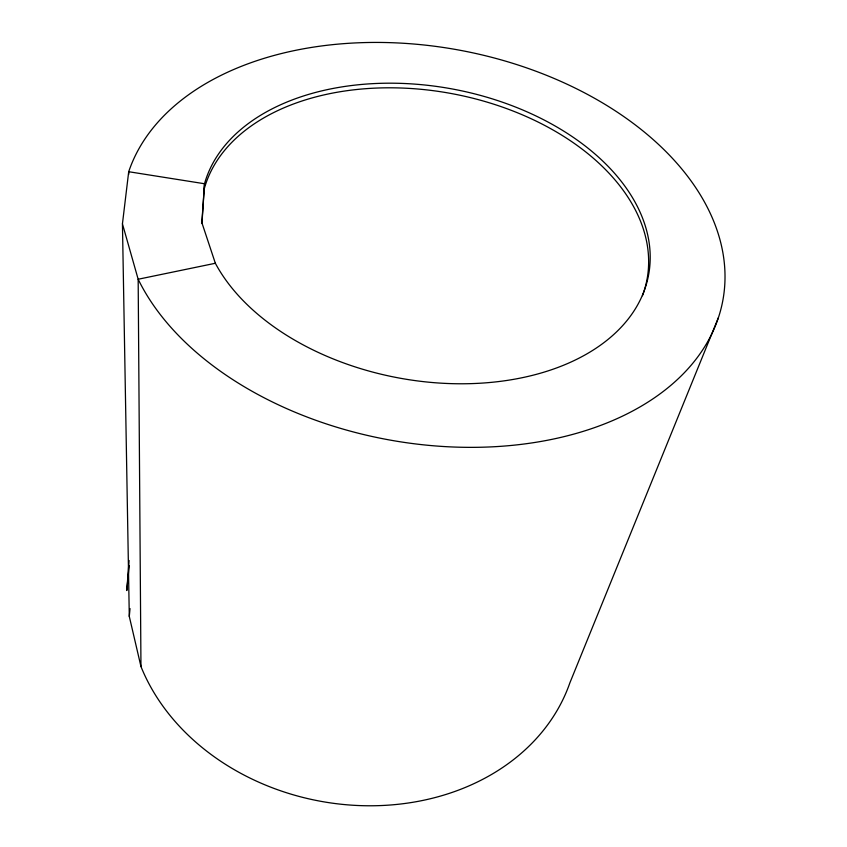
<?xml version="1.0" encoding="UTF-8"?>
<svg xmlns="http://www.w3.org/2000/svg" width="847" height="847" viewBox="0 0 847 847"><rect width="100%" height="100%" fill="white"/><g stroke="black" fill="none" stroke-linecap="round" stroke-linejoin="round"><path stroke-width="1.27" d="M201.957 223.523L204.519 183.746A226.795 146.965 10.5 0 1 537.549 116.717A226.795 146.965 10.5 0 1 570.973 362.04A226.795 146.965 10.5 0 1 215.35 263.269L138.167 279.245L140.962 666.547A225.937 184.858 10.6 0 0 359.647 805.582A225.937 184.858 10.6 0 0 569.862 682.883L718.32 317.826M140.962 666.547L129.295 616.425L130.025 608.58M129.104 560.523L126.764 590.56L129.189 565.595M122.444 223.83L128.702 171.719A304.444 198.039 10.5 0 1 582.281 91.667A304.444 198.039 10.5 0 1 611.29 421.16A304.444 198.039 10.5 0 1 138.167 279.245L122.444 223.83L129.295 616.425M215.35 263.269L201.861 222.634L204.519 183.746L128.702 171.719L128.733 174.366M204.339 188.532A226.085 146.965 10.5 0 1 470.583 97.659A226.085 146.965 10.5 0 1 642.449 295.719"/></g></svg>
